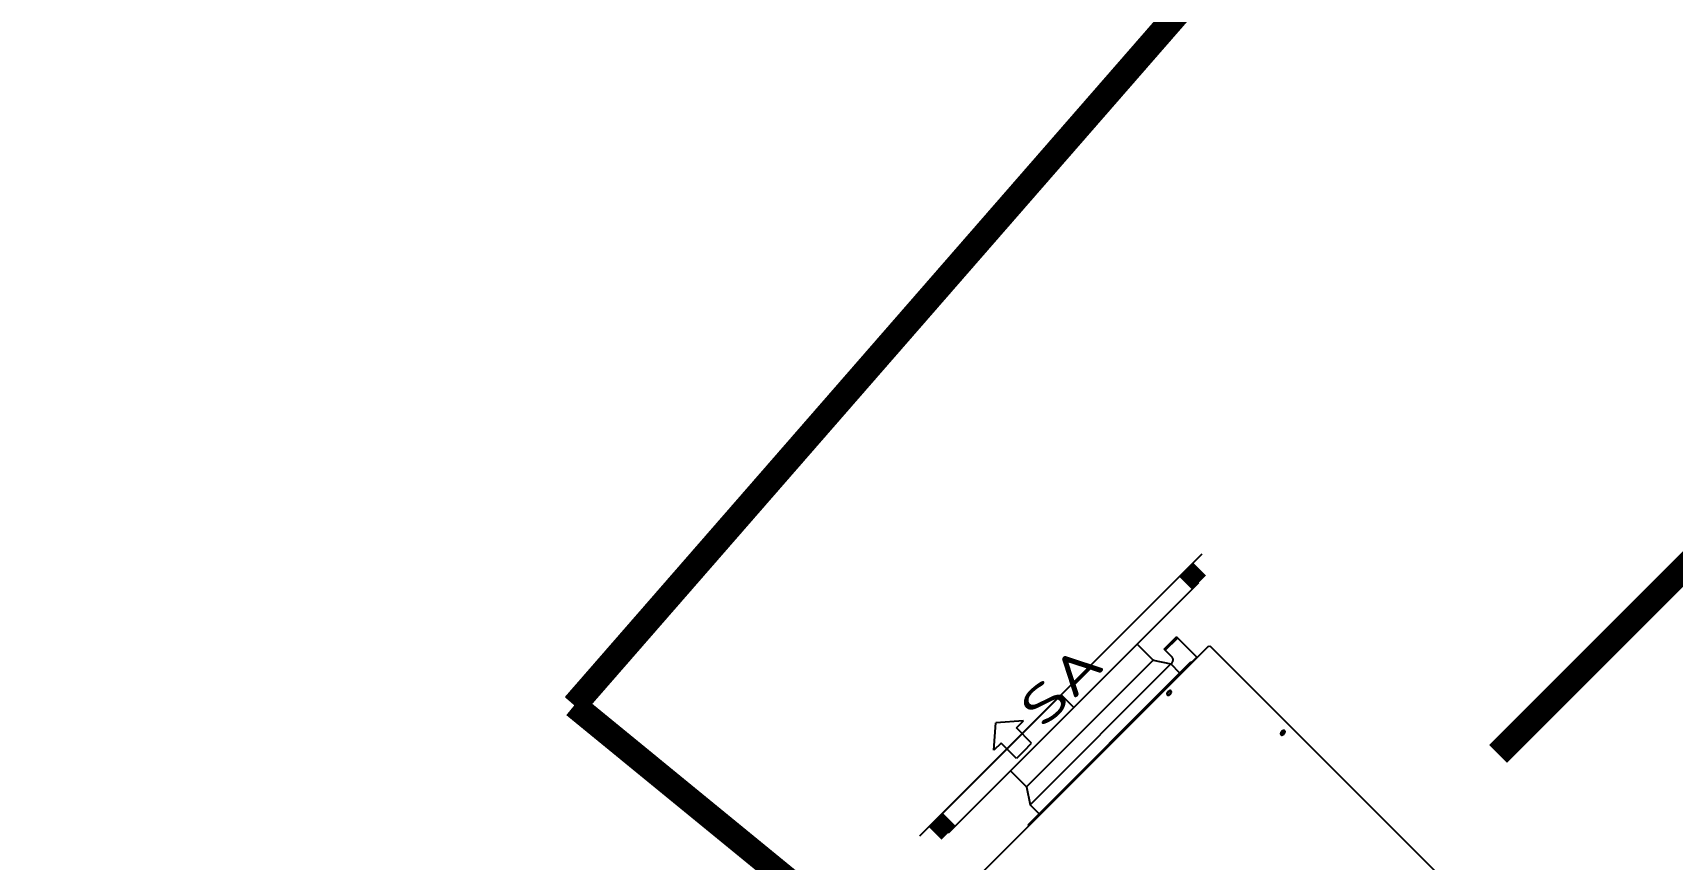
# Model space of a CAD drawing. Extents: x 815029915 to 815825525, y 579155098 to 579748855.
# Drawn here: x 815234427 to 815237344, y 579441779 to 579443250 of the extents above; entities that cross this region are included whole.
import ezdxf

# ---------------------------------------------------------------- set-up
doc = ezdxf.new("R2010")
doc.units = 0
doc.header["$LTSCALE"] = 100
doc.header["$MEASUREMENT"] = 0
doc.linetypes.add('CENTER2', pattern=[1.125, 0.75, -0.125, 0.125, -0.125])
for name, color, linetype in [('AXIS', 3, 'Continuous'), ('H-全热回收除霾新风机-设备', 7, 'Continuous'), ('H-通风-送风-中心线', 5, 'CENTER2'), ('H-通风-送风-法兰', 2, 'Continuous'), ('H-通风-送风-端线', 2, 'Continuous'), ('H-通风-送风-风管', 4, 'Continuous'), ('电-强电平面-线缆', 3, 'Continuous')]:
    doc.layers.add(name, color=color, linetype=linetype)
doc.styles.add('_TCH_DIM_T3', font='SIMPLEX', dxfattribs={"width": 0.705882, "bigfont": 'GBCBIG'})
doc.styles.get("Standard").update_dxf_attribs({"font": 'gbenor.shx', "bigfont": 'gbcbig.shx'})
doc.dimstyles.new('_TCH_ARCH-100', dxfattribs={"dimscale": 100, "dimtxt": 2.975, "dimasz": 1, "dimexe": 2.5, "dimexo": 3, "dimgap": 1, "dimtad": 1, "dimdec": 0, "dimzin": 0, "dimdsep": 46, "dimtxsty": '_TCH_DIM_T3', "dimblk": 'ARCHTICK', "dimcen": 0.09, "dimclrt": 7, "dimazin": 2, "dimtfac": 1, "dimtdec": 0, "dimtix": 1, "dimtmove": 2, "dimatfit": 3, "dimfxl": 0, "dimtolj": 1, "dimtzin": 0, "dimarcsym": 0})

# ---------------------------------------------------------------- blocks, each defined once
blk = doc.blocks.new('_ArchTick')
at = {"color": 0, "linetype": 'ByBlock', "const_width": 0.4}
blk.add_lwpolyline([(-0.5, -0.5), (0.5, 0.5)], dxfattribs=at)
blk = doc.blocks.new('*D244')
at = {"layer": 'AXIS', "color": 0, "lineweight": -2, "transparency": 16777216}
for p, q in [((815249559.1, 579446438.2), (815251857.2, 579444140.1)), ((815236760.5, 579429396.9), (815251680.5, 579444316.9)), ((815234639.2, 579431518.2), (815236937.3, 579429220.2))]:
    blk.add_line(p, q, dxfattribs=at)
at = {"layer": 'Defpoints', "color": 0, "transparency": 16777216}
for p in [(815249347, 579446650.3), (815251680.5, 579444316.9), (815234427.1, 579431730.4)]:
    blk.add_point(p, dxfattribs=at)
at = {"layer": 'AXIS', "color": 0, "lineweight": -2, "transparency": 16777216, "xscale": 100, "yscale": 100, "zscale": 100}
for p, rotation in [((815251680.5, 579444316.9), 44.99999999977111), ((815236760.5, 579429396.9), 224.9999999997711)]:
    blk.add_blockref('_ArchTick', p, dxfattribs=dict(at, rotation=rotation))
at = {"layer": 'AXIS', "color": 7, "transparency": 16777216, "insert": (815244044.6, 579437032.8), "char_height": 297.5, "attachment_point": 5, "rotation": 45, "style": '_TCH_DIM_T3'}
blk.add_mtext('\\A1;21100', dxfattribs=at)

msp = doc.modelspace()

# ---------------------------------------------------------------- linework, layer by layer
at = {"layer": 'H-全热回收除霾新风机-设备'}
for p, q in [((815235106.9, 579440746.5), (815236518.7, 579442158.4)), ((815235106.9, 579440746.5), (815236518.7, 579442158.4)), ((815236166.2, 579441936.2), (815236391.7, 579442161.7)), ((815236166.2, 579441936.2), (815236391.7, 579442161.7)), ((815236420.2, 579442133.2), (815236391.7, 579442161.7)), ((815236420.2, 579442133.2), (815236391.7, 579442161.7)), ((815236439.8, 579442152.8), (815236461.7, 579442174.7)), ((815236439.8, 579442152.8), (815236461.7, 579442174.7)), ((815236441.7, 579442150.9), (815236463.6, 579442172.8)), ((815236441.7, 579442150.9), (815236463.6, 579442172.8)), ((815236498.4, 579442138), (815236461.7, 579442174.7)), ((815236498.4, 579442138), (815236461.7, 579442174.7)), ((815236519.7, 579442157.5), (815236518.7, 579442158.4)), ((815236519.7, 579442157.5), (815236518.7, 579442158.4)), ((815236519.7, 579442157.5), (815236521.3, 579442159)), ((815236519.7, 579442157.5), (815236521.3, 579442159)), ((815236521.3, 579442159), (815237266.6, 579441413.7)), ((815236521.3, 579442159), (815237266.6, 579441413.7)), ((815236194.7, 579441907.7), (815236420.2, 579442133.2)), ((815236194.7, 579441907.7), (815236420.2, 579442133.2)), ((815236197.8, 579441840.3), (815236487.6, 579442130.1)), ((815236197.8, 579441840.3), (815236487.6, 579442130.1)), ((815236201.2, 579441876.1), (815236451.8, 579442126.7)), ((815236201.2, 579441876.1), (815236451.8, 579442126.7)), ((815236420.2, 579442133.2), (815236421, 579442134)), ((815236420.2, 579442133.2), (815236421, 579442134)), ((815236420.2, 579442133.2), (815236451.8, 579442126.7)), ((815236420.2, 579442133.2), (815236451.8, 579442126.7)), ((815236422.2, 579442132.8), (815236421, 579442134)), ((815236422.2, 579442132.8), (815236421, 579442134)), ((815236454.1, 579442138.5), (815236439.8, 579442152.8)), ((815236454.1, 579442138.5), (815236439.8, 579442152.8)), ((815236468, 579442110.5), (815236451.8, 579442126.7)), ((815236468, 579442110.5), (815236451.8, 579442126.7)), ((815236452.6, 579442125.9), (815236453.2, 579442126.8)), ((815236452.6, 579442125.9), (815236453.2, 579442126.8)), ((815236453.2, 579442126.8), (815236453.7, 579442127.7)), ((815236453.2, 579442126.8), (815236453.7, 579442127.7)), ((815236453.7, 579442127.7), (815236454.2, 579442128.6)), ((815236453.7, 579442127.7), (815236454.2, 579442128.6)), ((815236454.5, 579442138), (815236454.1, 579442138.5)), ((815236454.5, 579442138), (815236454.1, 579442138.5)), ((815236454.2, 579442128.6), (815236454.6, 579442129.5)), ((815236454.2, 579442128.6), (815236454.6, 579442129.5)), ((815236454.9, 579442137.4), (815236454.5, 579442138)), ((815236454.9, 579442137.4), (815236454.5, 579442138)), ((815236454.6, 579442129.5), (815236455, 579442130.4)), ((815236454.6, 579442129.5), (815236455, 579442130.4)), ((815236455.2, 579442136.8), (815236454.9, 579442137.4)), ((815236455.2, 579442136.8), (815236454.9, 579442137.4)), ((815236455, 579442130.4), (815236455.3, 579442131.3)), ((815236455, 579442130.4), (815236455.3, 579442131.3)), ((815236455.4, 579442136.1), (815236455.2, 579442136.8)), ((815236455.4, 579442136.1), (815236455.2, 579442136.8)), ((815236455.3, 579442131.3), (815236455.5, 579442132.2)), ((815236455.3, 579442131.3), (815236455.5, 579442132.2)), ((815236455.6, 579442135.4), (815236455.4, 579442136.1)), ((815236455.6, 579442135.4), (815236455.4, 579442136.1)), ((815236455.5, 579442132.2), (815236455.6, 579442133)), ((815236455.5, 579442132.2), (815236455.6, 579442133)), ((815236455.7, 579442134.7), (815236455.6, 579442135.4)), ((815236455.7, 579442134.7), (815236455.6, 579442135.4)), ((815236455.6, 579442133), (815236455.7, 579442133.9)), ((815236455.6, 579442133), (815236455.7, 579442133.9)), ((815236455.7, 579442133.9), (815236455.7, 579442134.7)), ((815236455.7, 579442133.9), (815236455.7, 579442134.7)), ((815236489, 579442128.6), (815236487.6, 579442130.1)), ((815236489, 579442128.6), (815236487.6, 579442130.1)), ((815236488.5, 579442129.1), (815236497.9, 579442138.5)), ((815236488.5, 579442129.1), (815236497.9, 579442138.5)), ((815236444.7, 579442074), (815236444.5, 579442073.3)), ((815236444.7, 579442074), (815236444.5, 579442073.3)), ((815236444.5, 579442073.3), (815236444.6, 579442072.6)), ((815236444.5, 579442073.3), (815236444.6, 579442072.6)), ((815236444.6, 579442072.6), (815236444.8, 579442072)), ((815236444.6, 579442072.6), (815236444.8, 579442072)), ((815236444.9, 579442074.8), (815236444.7, 579442074)), ((815236444.9, 579442074.8), (815236444.7, 579442074)), ((815236444.8, 579442072), (815236445.1, 579442071.5)), ((815236444.8, 579442072), (815236445.1, 579442071.5)), ((815236445.3, 579442075.6), (815236444.9, 579442074.8)), ((815236445.3, 579442075.6), (815236444.9, 579442074.8)), ((815236445.1, 579442071.5), (815236445.6, 579442071.1)), ((815236445.1, 579442071.5), (815236445.6, 579442071.1)), ((815236445.9, 579442076.4), (815236445.3, 579442075.6)), ((815236445.9, 579442076.4), (815236445.3, 579442075.6)), ((815236445.6, 579442071.1), (815236446.2, 579442070.9)), ((815236445.6, 579442071.1), (815236446.2, 579442070.9)), ((815236445.8, 579442074.3), (815236445.7, 579442073.8)), ((815236445.8, 579442074.3), (815236445.7, 579442073.8)), ((815236445.7, 579442073.8), (815236445.8, 579442073.3)), ((815236445.7, 579442073.8), (815236445.8, 579442073.3)), ((815236446, 579442074.9), (815236445.8, 579442074.3)), ((815236446, 579442074.9), (815236445.8, 579442074.3)), ((815236445.8, 579442073.3), (815236445.9, 579442072.8)), ((815236445.8, 579442073.3), (815236445.9, 579442072.8)), ((815236446.5, 579442077.1), (815236445.9, 579442076.4)), ((815236446.5, 579442077.1), (815236445.9, 579442076.4)), ((815236445.9, 579442072.8), (815236446.2, 579442072.5)), ((815236445.9, 579442072.8), (815236446.2, 579442072.5)), ((815236446.3, 579442075.4), (815236446, 579442074.9)), ((815236446.3, 579442075.4), (815236446, 579442074.9)), ((815236446.2, 579442072.5), (815236446.5, 579442072.2)), ((815236446.2, 579442072.5), (815236446.5, 579442072.2)), ((815236446.2, 579442070.9), (815236446.9, 579442070.9)), ((815236446.2, 579442070.9), (815236446.9, 579442070.9)), ((815236446.7, 579442076), (815236446.3, 579442075.4)), ((815236446.7, 579442076), (815236446.3, 579442075.4)), ((815236447.3, 579442077.8), (815236446.5, 579442077.1)), ((815236447.3, 579442077.8), (815236446.5, 579442077.1)), ((815236446.5, 579442072.2), (815236446.9, 579442072.1)), ((815236446.5, 579442072.2), (815236446.9, 579442072.1)), ((815236447.1, 579442076.5), (815236446.7, 579442076)), ((815236447.1, 579442076.5), (815236446.7, 579442076)), ((815236446.9, 579442072.1), (815236447.4, 579442072.1)), ((815236446.9, 579442072.1), (815236447.4, 579442072.1)), ((815236446.9, 579442070.9), (815236447.7, 579442071)), ((815236446.9, 579442070.9), (815236447.7, 579442071)), ((815236447.7, 579442077), (815236447.1, 579442076.5)), ((815236447.7, 579442077), (815236447.1, 579442076.5)), ((815236448, 579442078.3), (815236447.3, 579442077.8)), ((815236448, 579442078.3), (815236447.3, 579442077.8)), ((815236447.4, 579442072.1), (815236448, 579442072.2)), ((815236447.4, 579442072.1), (815236448, 579442072.2)), ((815236448.2, 579442077.4), (815236447.7, 579442077)), ((815236448.2, 579442077.4), (815236447.7, 579442077)), ((815236447.7, 579442071), (815236448.5, 579442071.3)), ((815236447.7, 579442071), (815236448.5, 579442071.3)), ((815236448.8, 579442078.7), (815236448, 579442078.3)), ((815236448.8, 579442078.7), (815236448, 579442078.3)), ((815236448, 579442072.2), (815236448.5, 579442072.3)), ((815236448, 579442072.2), (815236448.5, 579442072.3)), ((815236448.8, 579442077.7), (815236448.2, 579442077.4)), ((815236448.8, 579442077.7), (815236448.2, 579442077.4)), ((815236448.5, 579442072.3), (815236449.1, 579442072.6)), ((815236448.5, 579442072.3), (815236449.1, 579442072.6)), ((815236448.5, 579442071.3), (815236449.3, 579442071.7)), ((815236448.5, 579442071.3), (815236449.3, 579442071.7)), ((815236449.6, 579442079), (815236448.8, 579442078.7)), ((815236449.6, 579442079), (815236448.8, 579442078.7)), ((815236449.4, 579442077.8), (815236448.8, 579442077.7)), ((815236449.4, 579442077.8), (815236448.8, 579442077.7)), ((815236449.1, 579442072.6), (815236449.7, 579442073)), ((815236449.1, 579442072.6), (815236449.7, 579442073)), ((815236449.3, 579442071.7), (815236450.1, 579442072.2)), ((815236449.3, 579442071.7), (815236450.1, 579442072.2)), ((815236449.9, 579442077.9), (815236449.4, 579442077.8)), ((815236449.9, 579442077.9), (815236449.4, 579442077.8)), ((815236450.4, 579442079.1), (815236449.6, 579442079)), ((815236450.4, 579442079.1), (815236449.6, 579442079)), ((815236449.7, 579442073), (815236450.2, 579442073.5)), ((815236449.7, 579442073), (815236450.2, 579442073.5)), ((815236450.4, 579442077.9), (815236449.9, 579442077.9)), ((815236450.4, 579442077.9), (815236449.9, 579442077.9)), ((815236450.1, 579442072.2), (815236450.8, 579442072.9)), ((815236450.1, 579442072.2), (815236450.8, 579442072.9)), ((815236450.2, 579442073.5), (815236450.7, 579442074)), ((815236450.2, 579442073.5), (815236450.7, 579442074)), ((815236451.1, 579442079.1), (815236450.4, 579442079.1)), ((815236451.1, 579442079.1), (815236450.4, 579442079.1)), ((815236450.8, 579442077.8), (815236450.4, 579442077.9)), ((815236450.8, 579442077.8), (815236450.4, 579442077.9)), ((815236450.7, 579442074), (815236451, 579442074.6)), ((815236450.7, 579442074), (815236451, 579442074.6)), ((815236451.2, 579442077.5), (815236450.8, 579442077.8)), ((815236451.2, 579442077.5), (815236450.8, 579442077.8)), ((815236450.8, 579442072.9), (815236451.5, 579442073.6)), ((815236450.8, 579442072.9), (815236451.5, 579442073.6)), ((815236451, 579442074.6), (815236451.3, 579442075.1)), ((815236451, 579442074.6), (815236451.3, 579442075.1)), ((815236451.7, 579442078.9), (815236451.1, 579442079.1)), ((815236451.7, 579442078.9), (815236451.1, 579442079.1)), ((815236451.4, 579442077.2), (815236451.2, 579442077.5)), ((815236451.4, 579442077.2), (815236451.2, 579442077.5)), ((815236451.3, 579442075.1), (815236451.5, 579442075.7)), ((815236451.3, 579442075.1), (815236451.5, 579442075.7)), ((815236451.6, 579442076.7), (815236451.4, 579442077.2)), ((815236451.6, 579442076.7), (815236451.4, 579442077.2)), ((815236451.5, 579442075.7), (815236451.6, 579442076.2)), ((815236451.5, 579442075.7), (815236451.6, 579442076.2)), ((815236451.5, 579442073.6), (815236452, 579442074.4)), ((815236451.5, 579442073.6), (815236452, 579442074.4)), ((815236451.6, 579442076.2), (815236451.6, 579442076.7)), ((815236451.6, 579442076.2), (815236451.6, 579442076.7)), ((815236452.2, 579442078.5), (815236451.7, 579442078.9)), ((815236452.2, 579442078.5), (815236451.7, 579442078.9)), ((815236452, 579442074.4), (815236452.4, 579442075.2)), ((815236452, 579442074.4), (815236452.4, 579442075.2)), ((815236452.5, 579442078), (815236452.2, 579442078.5)), ((815236452.5, 579442078), (815236452.2, 579442078.5)), ((815236452.4, 579442075.2), (815236452.7, 579442076)), ((815236452.4, 579442075.2), (815236452.7, 579442076)), ((815236452.7, 579442077.4), (815236452.5, 579442078)), ((815236452.7, 579442077.4), (815236452.5, 579442078)), ((815236452.8, 579442076.7), (815236452.7, 579442077.4)), ((815236452.8, 579442076.7), (815236452.7, 579442077.4)), ((815236452.7, 579442076), (815236452.8, 579442076.7)), ((815236452.7, 579442076), (815236452.8, 579442076.7)), ((815236137.1, 579441972.9), (815236140.6, 579442021.9)), ((815236137.1, 579441972.9), (815236140.6, 579442021.9)), ((815236189.7, 579442025.5), (815236140.6, 579442021.9)), ((815236189.7, 579442025.5), (815236140.6, 579442021.9)), ((815236176.9, 579442012.7), (815236189.7, 579442025.5)), ((815236176.9, 579442012.7), (815236189.7, 579442025.5)), ((815236204, 579441985.6), (815236176.9, 579442012.7)), ((815236204, 579441985.6), (815236176.9, 579442012.7)), ((815236149.9, 579441985.7), (815236137.1, 579441972.9)), ((815236149.9, 579441985.7), (815236137.1, 579441972.9)), ((815236177, 579441958.5), (815236149.9, 579441985.7)), ((815236177, 579441958.5), (815236149.9, 579441985.7)), ((815236190.5, 579441972.1), (815236204, 579441985.6)), ((815236190.5, 579441972.1), (815236204, 579441985.6)), ((815236647, 579442003.2), (815236646.9, 579442002.4)), ((815236647, 579442003.2), (815236646.9, 579442002.4)), ((815236646.9, 579442002.4), (815236647, 579442001.7)), ((815236646.9, 579442002.4), (815236647, 579442001.7)), ((815236647.3, 579442004), (815236647, 579442003.2)), ((815236647.3, 579442004), (815236647, 579442003.2)), ((815236647, 579442001.7), (815236647.2, 579442001.1)), ((815236647, 579442001.7), (815236647.2, 579442001.1)), ((815236647.2, 579442001.1), (815236647.5, 579442000.7)), ((815236647.2, 579442001.1), (815236647.5, 579442000.7)), ((815236647.7, 579442004.8), (815236647.3, 579442004)), ((815236647.7, 579442004.8), (815236647.3, 579442004)), ((815236647.5, 579442000.7), (815236648, 579442000.3)), ((815236647.5, 579442000.7), (815236648, 579442000.3)), ((815236648.3, 579442005.6), (815236647.7, 579442004.8)), ((815236648.3, 579442005.6), (815236647.7, 579442004.8)), ((815236648, 579442000.3), (815236648.6, 579442000.1)), ((815236648, 579442000.3), (815236648.6, 579442000.1)), ((815236648.2, 579442003.5), (815236648.1, 579442002.9)), ((815236648.2, 579442003.5), (815236648.1, 579442002.9)), ((815236648.1, 579442002.9), (815236648.1, 579442002.5)), ((815236648.1, 579442002.9), (815236648.1, 579442002.5)), ((815236648.1, 579442002.5), (815236648.3, 579442002)), ((815236648.1, 579442002.5), (815236648.3, 579442002)), ((815236648.4, 579442004.1), (815236648.2, 579442003.5)), ((815236648.4, 579442004.1), (815236648.2, 579442003.5)), ((815236648.9, 579442006.3), (815236648.3, 579442005.6)), ((815236648.9, 579442006.3), (815236648.3, 579442005.6)), ((815236648.3, 579442002), (815236648.5, 579442001.7)), ((815236648.3, 579442002), (815236648.5, 579442001.7)), ((815236648.7, 579442004.6), (815236648.4, 579442004.1)), ((815236648.7, 579442004.6), (815236648.4, 579442004.1)), ((815236648.5, 579442001.7), (815236648.9, 579442001.4)), ((815236648.5, 579442001.7), (815236648.9, 579442001.4)), ((815236648.6, 579442000.1), (815236649.3, 579442000.1)), ((815236648.6, 579442000.1), (815236649.3, 579442000.1)), ((815236649.1, 579442005.2), (815236648.7, 579442004.6)), ((815236649.1, 579442005.2), (815236648.7, 579442004.6)), ((815236649.6, 579442007), (815236648.9, 579442006.3)), ((815236649.6, 579442007), (815236648.9, 579442006.3)), ((815236648.9, 579442001.4), (815236649.3, 579442001.3)), ((815236648.9, 579442001.4), (815236649.3, 579442001.3)), ((815236649.5, 579442005.7), (815236649.1, 579442005.2)), ((815236649.5, 579442005.7), (815236649.1, 579442005.2)), ((815236649.2, 579442005), (815236649.2, 579442005.1)), ((815236649.2, 579442005), (815236649.2, 579442005.1)), ((815236649.3, 579442004.9), (815236649.2, 579442005)), ((815236649.3, 579442004.9), (815236649.2, 579442005)), ((815236649.4, 579442004.9), (815236649.3, 579442004.9)), ((815236649.4, 579442004.9), (815236649.3, 579442004.9)), ((815236649.3, 579442001.3), (815236649.8, 579442001.3)), ((815236649.3, 579442001.3), (815236649.8, 579442001.3)), ((815236649.3, 579442000.1), (815236650.1, 579442000.2)), ((815236649.3, 579442000.1), (815236650.1, 579442000.2)), ((815236649.5, 579442004.8), (815236649.4, 579442004.9)), ((815236649.5, 579442004.8), (815236649.4, 579442004.9)), ((815236650, 579442006.2), (815236649.5, 579442005.7)), ((815236650, 579442006.2), (815236649.5, 579442005.7)), ((815236649.6, 579442004.7), (815236649.5, 579442004.8)), ((815236649.6, 579442004.7), (815236649.5, 579442004.8)), ((815236650.4, 579442007.5), (815236649.6, 579442007)), ((815236650.4, 579442007.5), (815236649.6, 579442007)), ((815236649.7, 579442004.7), (815236649.6, 579442004.7)), ((815236649.7, 579442004.7), (815236649.6, 579442004.7)), ((815236649.8, 579442004.6), (815236649.7, 579442004.7)), ((815236649.8, 579442004.6), (815236649.7, 579442004.7)), ((815236649.9, 579442004.5), (815236649.8, 579442004.6)), ((815236649.9, 579442004.5), (815236649.8, 579442004.6)), ((815236649.8, 579442001.3), (815236650.3, 579442001.3)), ((815236649.8, 579442001.3), (815236650.3, 579442001.3)), ((815236650, 579442004.4), (815236649.9, 579442004.5)), ((815236649.9, 579442004.5), (815236649.9, 579442004.5)), ((815236650, 579442004.4), (815236649.9, 579442004.5)), ((815236649.9, 579442004.5), (815236649.9, 579442004.5)), ((815236650.6, 579442006.5), (815236650, 579442006.2)), ((815236650.6, 579442006.5), (815236650, 579442006.2)), ((815236650.1, 579442004.3), (815236650, 579442004.4)), ((815236650.1, 579442004.3), (815236650, 579442004.4)), ((815236650.2, 579442004.3), (815236650.1, 579442004.3)), ((815236650.2, 579442004.3), (815236650.1, 579442004.3)), ((815236650.1, 579442000.2), (815236650.9, 579442000.4)), ((815236650.1, 579442000.2), (815236650.9, 579442000.4)), ((815236650.3, 579442004.2), (815236650.2, 579442004.3)), ((815236650.3, 579442004.2), (815236650.2, 579442004.3)), ((815236650.4, 579442004.1), (815236650.3, 579442004.2)), ((815236650.4, 579442004.1), (815236650.3, 579442004.2)), ((815236650.3, 579442001.3), (815236650.9, 579442001.5)), ((815236650.3, 579442001.3), (815236650.9, 579442001.5)), ((815236651.2, 579442007.9), (815236650.4, 579442007.5)), ((815236651.2, 579442007.9), (815236650.4, 579442007.5)), ((815236650.5, 579442004.1), (815236650.4, 579442004.1)), ((815236650.5, 579442004.1), (815236650.4, 579442004.1)), ((815236650.6, 579442004), (815236650.5, 579442004.1)), ((815236650.6, 579442004), (815236650.5, 579442004.1)), ((815236651.2, 579442006.8), (815236650.6, 579442006.5)), ((815236651.2, 579442006.8), (815236650.6, 579442006.5)), ((815236650.7, 579442003.9), (815236650.6, 579442004)), ((815236650.7, 579442003.9), (815236650.6, 579442004)), ((815236650.8, 579442003.8), (815236650.7, 579442003.9)), ((815236650.8, 579442003.8), (815236650.7, 579442003.9)), ((815236650.9, 579442003.8), (815236650.8, 579442003.8)), ((815236650.9, 579442003.8), (815236650.8, 579442003.8)), ((815236651, 579442003.7), (815236650.9, 579442003.8)), ((815236651, 579442003.7), (815236650.9, 579442003.8)), ((815236650.9, 579442001.5), (815236651.5, 579442001.8)), ((815236650.9, 579442001.5), (815236651.5, 579442001.8)), ((815236650.9, 579442000.4), (815236651.7, 579442000.9)), ((815236650.9, 579442000.4), (815236651.7, 579442000.9)), ((815236651.1, 579442003.6), (815236651, 579442003.7)), ((815236651.1, 579442003.6), (815236651, 579442003.7)), ((815236651.2, 579442003.5), (815236651.1, 579442003.6)), ((815236651.2, 579442003.5), (815236651.1, 579442003.6)), ((815236652, 579442008.2), (815236651.2, 579442007.9)), ((815236652, 579442008.2), (815236651.2, 579442007.9)), ((815236651.7, 579442007), (815236651.2, 579442006.8)), ((815236651.7, 579442007), (815236651.2, 579442006.8)), ((815236651.3, 579442003.4), (815236651.2, 579442003.5)), ((815236651.3, 579442003.4), (815236651.2, 579442003.5)), ((815236651.4, 579442003.3), (815236651.3, 579442003.4)), ((815236651.4, 579442003.3), (815236651.3, 579442003.4)), ((815236651.5, 579442003.3), (815236651.4, 579442003.3)), ((815236651.5, 579442003.3), (815236651.4, 579442003.3)), ((815236651.7, 579442003.2), (815236651.5, 579442003.3)), ((815236651.7, 579442003.2), (815236651.5, 579442003.3)), ((815236651.5, 579442001.8), (815236652, 579442002.2)), ((815236651.5, 579442001.8), (815236652, 579442002.2)), ((815236652.3, 579442007.1), (815236651.7, 579442007)), ((815236652.3, 579442007.1), (815236651.7, 579442007)), ((815236651.8, 579442003.1), (815236651.7, 579442003.2)), ((815236651.8, 579442003.1), (815236651.7, 579442003.2)), ((815236651.7, 579442000.9), (815236652.5, 579442001.4)), ((815236651.7, 579442000.9), (815236652.5, 579442001.4)), ((815236651.9, 579442003), (815236651.8, 579442003.1)), ((815236651.9, 579442003), (815236651.8, 579442003.1)), ((815236652, 579442002.9), (815236651.9, 579442003)), ((815236652, 579442002.9), (815236651.9, 579442003)), ((815236652.8, 579442008.3), (815236652, 579442008.2)), ((815236652.8, 579442008.3), (815236652, 579442008.2)), ((815236652.1, 579442002.8), (815236652, 579442002.9)), ((815236652.1, 579442002.8), (815236652, 579442002.9)), ((815236652, 579442002.2), (815236652.6, 579442002.7)), ((815236652, 579442002.2), (815236652.6, 579442002.7)), ((815236652.2, 579442002.7), (815236652.1, 579442002.8)), ((815236652.2, 579442002.7), (815236652.1, 579442002.8)), ((815236652.3, 579442002.7), (815236652.2, 579442002.7)), ((815236652.3, 579442002.7), (815236652.2, 579442002.7)), ((815236652.8, 579442007.1), (815236652.3, 579442007.1)), ((815236652.8, 579442007.1), (815236652.3, 579442007.1)), ((815236652.5, 579442001.4), (815236653.2, 579442002)), ((815236652.5, 579442001.4), (815236653.2, 579442002)), ((815236652.6, 579442002.7), (815236653, 579442003.2)), ((815236652.6, 579442002.7), (815236653, 579442003.2)), ((815236653.5, 579442008.3), (815236652.8, 579442008.3)), ((815236653.5, 579442008.3), (815236652.8, 579442008.3)), ((815236653.2, 579442006.9), (815236652.8, 579442007.1)), ((815236653.2, 579442006.9), (815236652.8, 579442007.1)), ((815236653, 579442003.2), (815236653.4, 579442003.7)), ((815236653, 579442003.2), (815236653.4, 579442003.7)), ((815236653.5, 579442006.7), (815236653.2, 579442006.9)), ((815236653.5, 579442006.7), (815236653.2, 579442006.9)), ((815236653.2, 579442002), (815236653.8, 579442002.8)), ((815236653.2, 579442002), (815236653.8, 579442002.8)), ((815236653.4, 579442003.7), (815236653.7, 579442004.3)), ((815236653.4, 579442003.7), (815236653.7, 579442004.3)), ((815236654.1, 579442008.1), (815236653.5, 579442008.3)), ((815236654.1, 579442008.1), (815236653.5, 579442008.3)), ((815236653.8, 579442006.3), (815236653.5, 579442006.7)), ((815236653.8, 579442006.3), (815236653.5, 579442006.7)), ((815236653.7, 579442004.3), (815236653.9, 579442004.9)), ((815236653.7, 579442004.3), (815236653.9, 579442004.9)), ((815236653.9, 579442005.9), (815236653.8, 579442006.3)), ((815236653.9, 579442005.9), (815236653.8, 579442006.3)), ((815236653.8, 579442002.8), (815236654.4, 579442003.6)), ((815236653.8, 579442002.8), (815236654.4, 579442003.6)), ((815236654, 579442005.4), (815236653.9, 579442005.9)), ((815236654, 579442005.4), (815236653.9, 579442005.9)), ((815236653.9, 579442004.9), (815236654, 579442005.4)), ((815236653.9, 579442004.9), (815236654, 579442005.4)), ((815236654.6, 579442007.7), (815236654.1, 579442008.1)), ((815236654.6, 579442007.7), (815236654.1, 579442008.1)), ((815236654.4, 579442003.6), (815236654.8, 579442004.4)), ((815236654.4, 579442003.6), (815236654.8, 579442004.4)), ((815236654.9, 579442007.2), (815236654.6, 579442007.7)), ((815236654.9, 579442007.2), (815236654.6, 579442007.7)), ((815236654.8, 579442004.4), (815236655, 579442005.2)), ((815236654.8, 579442004.4), (815236655, 579442005.2)), ((815236655.1, 579442006.6), (815236654.9, 579442007.2)), ((815236655.1, 579442006.6), (815236654.9, 579442007.2)), ((815236655, 579442005.2), (815236655.2, 579442005.9)), ((815236655, 579442005.2), (815236655.2, 579442005.9)), ((815236655.2, 579442005.9), (815236655.1, 579442006.6)), ((815236655.2, 579442005.9), (815236655.1, 579442006.6)), ((815236190.5, 579441972.1), (815236177, 579441958.5)), ((815236190.5, 579441972.1), (815236177, 579441958.5)), ((815236194.7, 579441907.7), (815236166.2, 579441936.2)), ((815236194.7, 579441907.7), (815236166.2, 579441936.2)), ((815236194.7, 579441907.7), (815236201.2, 579441876.1)), ((815236194.7, 579441907.7), (815236201.2, 579441876.1)), ((815236217.4, 579441859.9), (815236201.2, 579441876.1)), ((815236217.4, 579441859.9), (815236201.2, 579441876.1)), ((815236199.3, 579441838.9), (815236197.8, 579441840.3)), ((815236199.3, 579441838.9), (815236197.8, 579441840.3))]:
    msp.add_line(p, q, dxfattribs=at)
at = {"layer": 'H-通风-送风-中心线'}
msp.add_line((815236278.9, 579442049), (815236256.5, 579442071.4), dxfattribs=at)
at = {"layer": 'H-通风-送风-法兰'}
msp.add_line((815236005.4, 579441820.5), (815236507.4, 579442322.5), dxfattribs=at)
at = {"layer": 'H-通风-送风-端线'}
for p, q in [((815236479.1, 579442294.3), (815236033.6, 579441848.8)), ((815236479.2, 579442294.2), (815236033.7, 579441848.7)), ((815236056.2, 579441826.2), (815236501.7, 579442271.7))]:
    msp.add_line(p, q, dxfattribs=at)
at = {"layer": 'H-通风-送风-风管', "const_width": 35}
for points in [[(815236501.7, 579442271.7), (815236479.2, 579442294.2)], [(815236033.7, 579441848.7), (815236056.2, 579441826.2)]]:
    msp.add_lwpolyline(points, dxfattribs=at)
at = {"layer": '电-强电平面-线缆', "color": 1, "linetype": 'Continuous', "const_width": 45}
for points in [[(815235390.4, 579442052.9), (815237698.2, 579444700.7)], [(815237033.8, 579441966.5), (815237595.5, 579442528.2)], [(815235390.4, 579442052.9), (815235952.8, 579441592.4)]]:
    msp.add_lwpolyline(points, dxfattribs=at)

# ---------------------------------------------------------------- texts
at = {"oblique": 0, "width": 1.645309}
msp.add_text('SA', height=67.31, rotation=45, dxfattribs=at).set_placement((815236224.8, 579442008.4))

# ---------------------------------------------------------------- dimensions: what is measured, and where the dimension line sits
at = {"layer": 'AXIS'}
dim = msp.add_aligned_dim(p1=(815234427.1, 579431730.4), p2=(815249347, 579446650.3), distance=-3300, dimstyle='_TCH_ARCH-100', dxfattribs=at)
dim.commit()
dim.dimension.update_dxf_attribs({"geometry": '*D244', "text_midpoint": (815244044.6, 579437032.8)})

doc.saveas('drawing.dxf')
